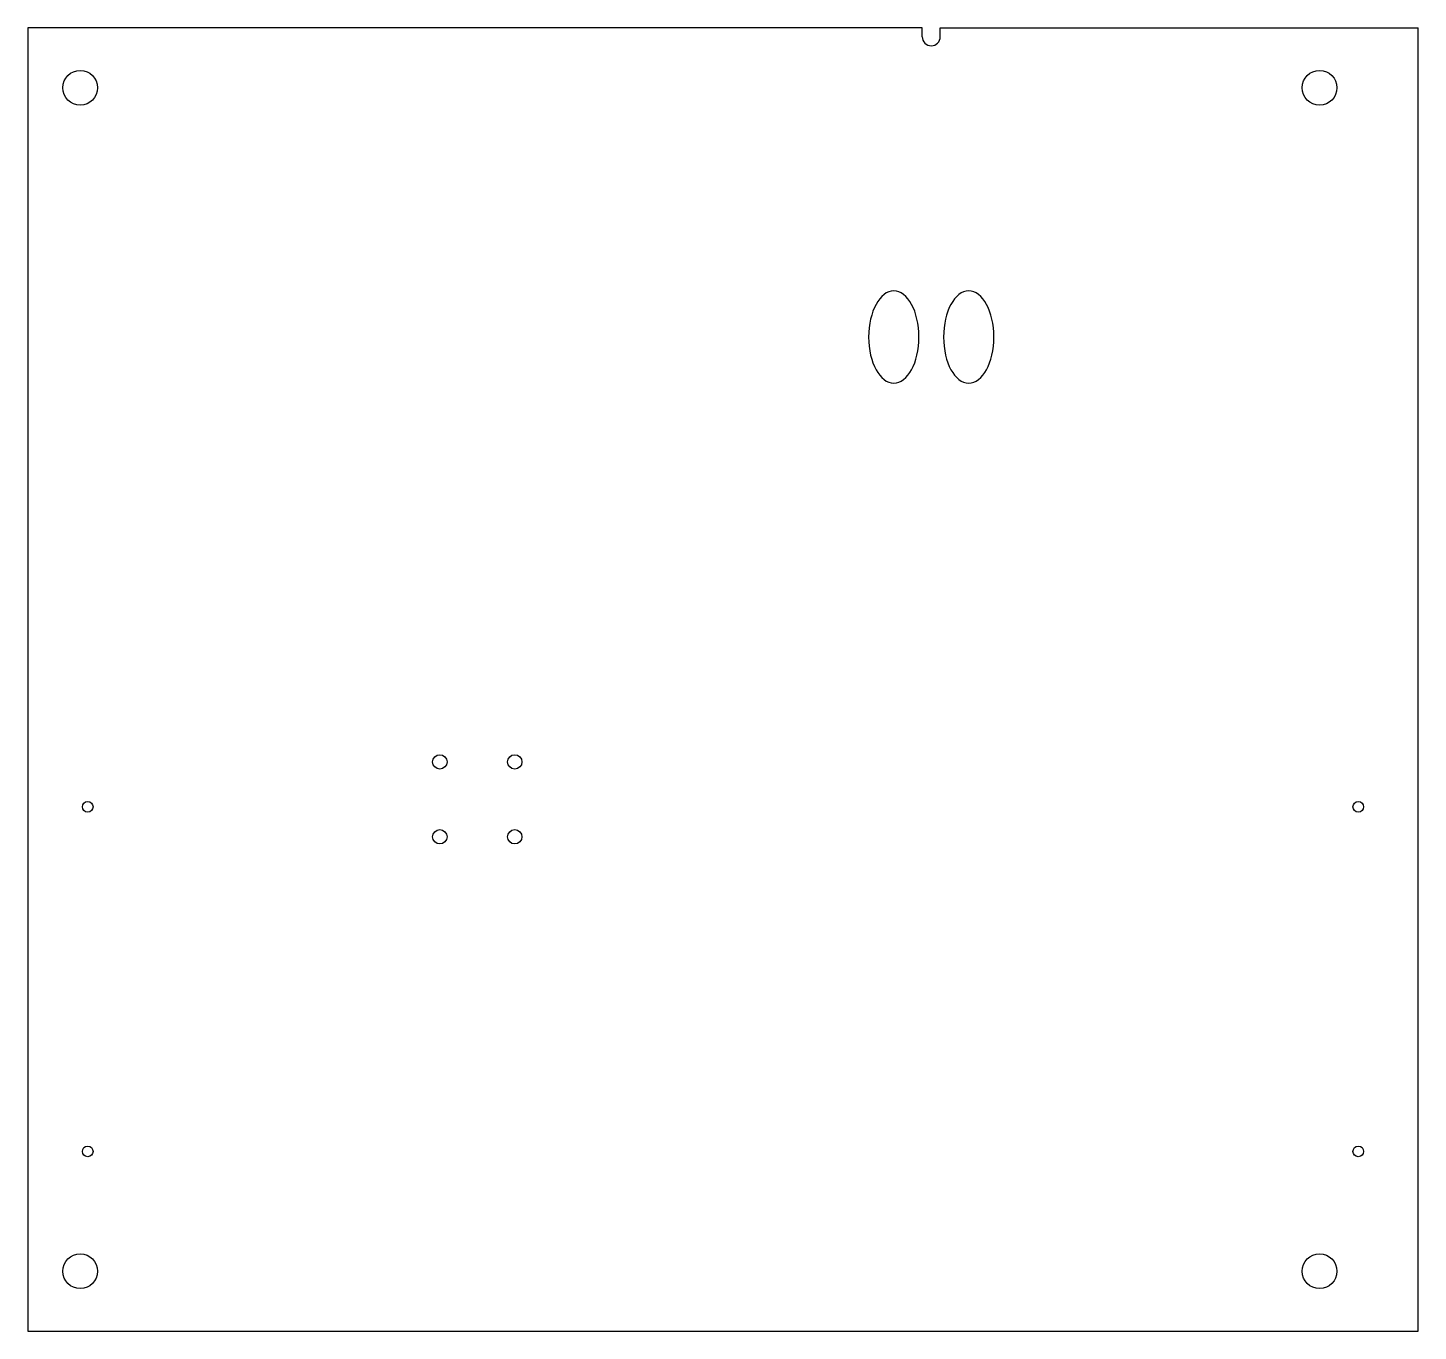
# Model space of a CAD drawing. Header units: millimetres. Extents: x 0 to 295, y -124 to 152.
import ezdxf

# ---------------------------------------------------------------- set-up
doc = ezdxf.new("R2010")
doc.units = ezdxf.units.MM
doc.layers.add('Sketch107', color=7, linetype='CONTINUOUS')

msp = doc.modelspace()

# ---------------------------------------------------------------- linework, layer by layer
at = {"layer": 'Sketch107'}
for p, q in [((189.547, 152.4), (0, 152.4)), ((0, 152.4), (0, 0)), ((189.547, 150.495), (189.547, 152.4)), ((193.357, 150.495), (193.358, 152.4)), ((193.358, 152.4), (294.64, 152.4)), ((294.64, 0), (294.64, 152.4)), ((0, 0), (0, -123.825)), ((294.64, -123.825), (294.64, 0)), ((0, -123.825), (173.883, -123.825)), ((173.883, -123.825), (224.683, -123.825)), ((224.683, -123.825), (294.64, -123.825))]:
    msp.add_line(p, q, dxfattribs=at)
for centre, radius in [((11.1125, 139.7), 3.683), ((273.746, 139.7), 3.683), ((87.315, -3.175), 1.524), ((103.19, -3.175), 1.524), ((12.7, -12.7), 1.1303), ((281.94, -12.7), 1.1303), ((87.315, -19.05), 1.524), ((103.19, -19.05), 1.524), ((12.7, -85.725), 1.1303), ((281.94, -85.725), 1.1303), ((11.1125, -111.125), 3.683), ((273.746, -111.125), 3.683)]:
    msp.add_circle(centre, radius, dxfattribs=at)
msp.add_arc((191.452, 150.495), 1.905, 180, 0, dxfattribs=at)
for centre in [(183.515, 86.868), (199.39, 86.868)]:
    msp.add_ellipse(centre, major_axis=(0, -9.7885), ratio=0.544926, start_param=0, end_param=6.28318, dxfattribs=at)

doc.saveas('drawing.dxf')
